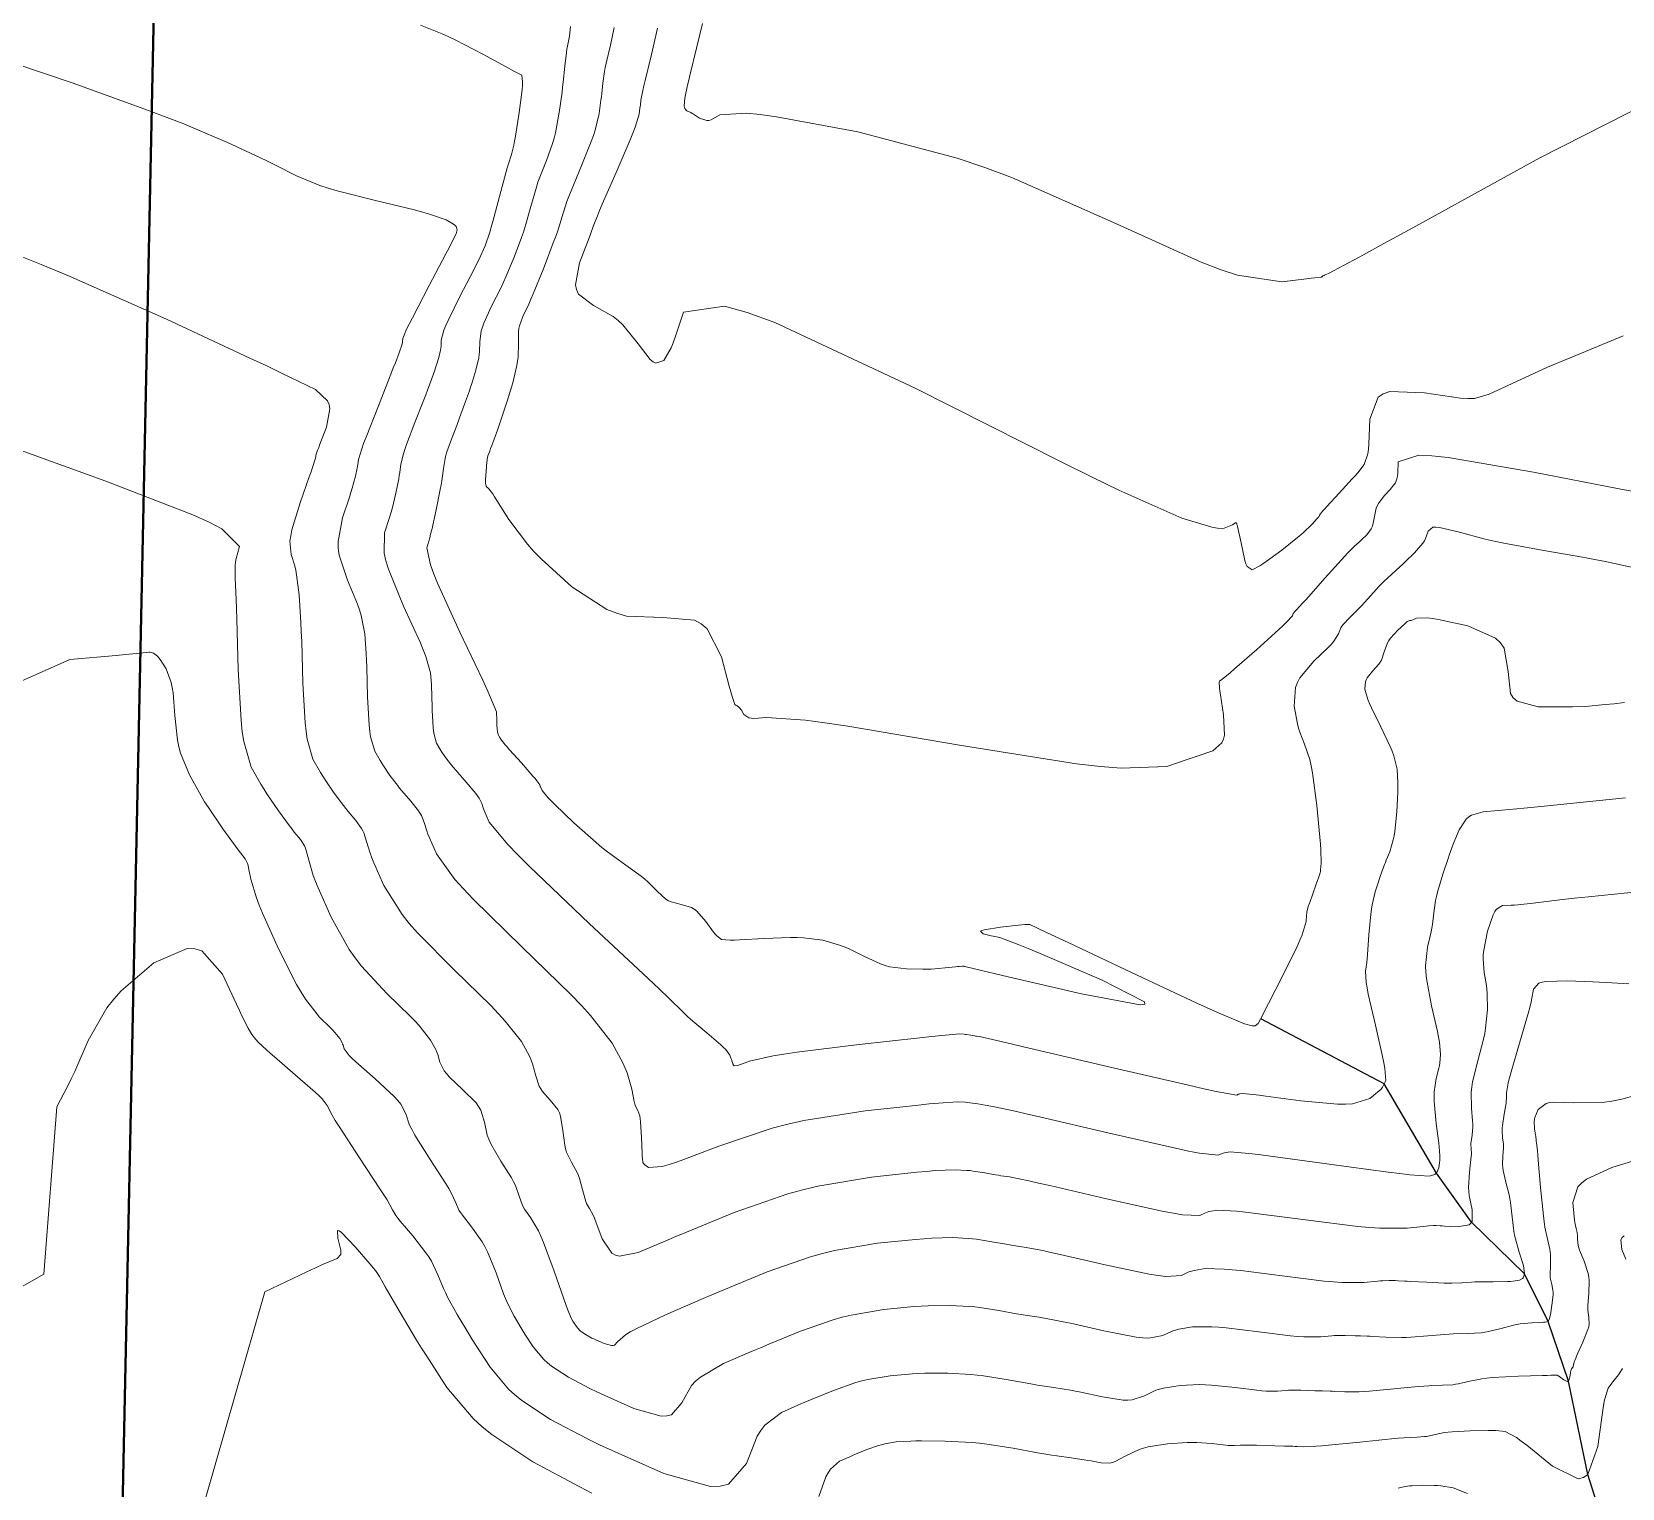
# Model space of a CAD drawing. Header units: millimetres. Extents: x 837475 to 838477, y 1189012 to 1191015.
# Drawn here: x 837910.7 to 837974.8, y 1190681.8 to 1190740.5 of the extents above; entities that cross this region are included whole.
import ezdxf

# ---------------------------------------------------------------- set-up
doc = ezdxf.new("R2010")
doc.units = ezdxf.units.MM
doc.header["$LTSCALE"] = 0.3
doc.layers.add('CORREDORVIA', color=94, linetype='Continuous', lineweight=40)
for name, color, linetype, lineweight, true_color in [('COTAS 10', 7, 'Continuous', 9, 0x6e3e2d), ('COTAS INT', 7, 'Continuous', 5, 0x9fa19f), ('Escorrentias', 7, 'Continuous', 25, 0x00a8ad)]:
    doc.layers.add(name, color=color, linetype=linetype, lineweight=lineweight, true_color=true_color)

msp = doc.modelspace()

# ---------------------------------------------------------------- linework, layer by layer
at = {"layer": 'CORREDORVIA'}
msp.add_lwpolyline([(837918.48, 1189883.493), (837925.042, 1189453.383), (837902.497, 1189217.712), (837593.191, 1189234.399), (837666.017, 1189670.117), (837623.316, 1189818.024), (837548.503, 1190011.455), (837506.88, 1190461.595), (837936.282, 1190278.252), (837938.054, 1190355.403), (837933.054, 1190517.446), (837913.685, 1190646.739), (837916.913, 1190801.892), (837910.676, 1191000.965), (838213.029, 1190992.912), (838237.174, 1190821.339), (838237.001, 1190602.875), (838240.031, 1190437.198), (838238.102, 1190145.726), (838184.199, 1189898.277), (837758.842, 1190109.914), (837918.48, 1189883.493)], dxfattribs=at)
at = {"layer": 'COTAS 10'}
for points in [[(837975.346, 1190721.978), (837974.68, 1190722.098), (837971.229, 1190722.771), (837967.797, 1190723.356), (837967.142, 1190723.421), (837966.616, 1190723.444), (837965.781, 1190723.176), (837965.767, 1190722.718), (837965.757, 1190722.62), (837965.745, 1190722.536), (837965.681, 1190722.338), (837965.561, 1190722.188), (837965.514, 1190722.133), (837965.461, 1190722.073), (837965.219, 1190721.808), (837964.987, 1190721.496), (837964.94, 1190721.407), (837964.901, 1190721.315), (837964.823, 1190720.972), (837964.759, 1190720.646), (837964.729, 1190720.565), (837964.693, 1190720.488), (837964.517, 1190720.246), (837964.314, 1190720.047), (837964.262, 1190719.997), (837964.211, 1190719.949), (837964.041, 1190719.796), (837963.759, 1190719.512), (837963.637, 1190719.381), (837963.497, 1190719.228), (837962.835, 1190718.489), (837962.183, 1190717.756), (837962.048, 1190717.607), (837961.934, 1190717.481), (837961.689, 1190717.221), (837961.594, 1190717.118), (837961.574, 1190717.091), (837961.557, 1190717.065), (837961.52, 1190716.976), (837961.288, 1190716.717), (837961.148, 1190716.584), (837960.976, 1190716.423), (837960.083, 1190715.621), (837959.187, 1190714.835), (837959.013, 1190714.685), (837958.872, 1190714.564), (837958.63, 1190714.37), (837958.602, 1190714.358), (837958.595, 1190714.352), (837958.588, 1190714.344), (837958.567, 1190714.304), (837958.584, 1190714.074), (837958.601, 1190713.945), (837958.624, 1190713.789), (837958.75, 1190712.992), (837958.781, 1190712.172), (837958.744, 1190712.002), (837958.686, 1190711.856), (837958.313, 1190711.533), (837957.723, 1190711.337), (837957.529, 1190711.272), (837957.323, 1190711.201), (837956.466, 1190710.904), (837954.624, 1190710.833), (837953.795, 1190710.905), (837952.829, 1190711.017), (837948.189, 1190711.753), (837943.615, 1190712.532), (837942.689, 1190712.671), (837941.912, 1190712.778), (837940.338, 1190712.886), (837939.828, 1190712.839), (837939.722, 1190712.847), (837939.63, 1190712.864), (837939.426, 1190713.003), (837939.328, 1190713.171), (837939.304, 1190713.206), (837939.282, 1190713.237), (837939.211, 1190713.308), (837939.151, 1190713.348), (837939.119, 1190713.37), (837939.064, 1190713.41), (837938.949, 1190713.728), (837938.895, 1190713.914), (837938.832, 1190714.142), (837938.527, 1190715.323), (837937.942, 1190716.454), (837937.703, 1190716.652), (837937.431, 1190716.799), (837936.167, 1190716.911), (837934.702, 1190716.969), (837934.302, 1190717.082), (837933.905, 1190717.236), (837932.491, 1190718.144), (837931.254, 1190719.278), (837930.967, 1190719.575), (837930.705, 1190719.866), (837929.96, 1190720.855), (837929.481, 1190721.62), (837929.386, 1190721.768), (837929.307, 1190721.889), (837929.157, 1190722.099), (837929.113, 1190722.132), (837929.101, 1190722.143), (837929.088, 1190722.153), (837929.045, 1190722.197), (837929.018, 1190722.318), (837929.016, 1190722.379), (837929.017, 1190722.45), (837929.039, 1190722.805), (837929.075, 1190723.161), (837929.083, 1190723.233), (837929.091, 1190723.295), (837929.116, 1190723.421), (837929.186, 1190723.612), (837929.224, 1190723.714), (837929.269, 1190723.838), (837929.495, 1190724.461), (837929.759, 1190725.217), (837929.828, 1190725.425), (837929.895, 1190725.631), (837930.12, 1190726.37), (837930.284, 1190727.06), (837930.312, 1190727.235), (837930.333, 1190727.403), (837930.346, 1190727.956), (837930.351, 1190728.43), (837930.367, 1190728.55), (837930.39, 1190728.664), (837930.525, 1190729.034), (837930.759, 1190729.534), (837930.844, 1190729.73), (837930.938, 1190729.952), (837931.349, 1190730.961), (837931.749, 1190731.998), (837931.836, 1190732.236), (837931.912, 1190732.454), (837932.102, 1190733.067), (837932.295, 1190733.666), (837932.374, 1190733.875), (837932.463, 1190734.103), (837932.876, 1190735.085), (837933.281, 1190736.084), (837933.365, 1190736.323), (837933.437, 1190736.546), (837933.598, 1190737.219), (837933.67, 1190737.751), (837933.687, 1190737.886), (837933.702, 1190738.015), (837933.746, 1190738.439), (837933.814, 1190738.909), (837933.845, 1190739.068), (837933.881, 1190739.239), (837934.052, 1190739.962), (837934.197, 1190740.687)], [(837909.971, 1190723.763), (837913.726, 1190722.403), (837917.228, 1190721.047), (837917.881, 1190720.746), (837918.396, 1190720.477), (837919.111, 1190719.775), (837918.974, 1190719.281), (837918.952, 1190719.144), (837918.936, 1190719.006), (837918.935, 1190718.509), (837918.98, 1190717.64), (837918.993, 1190717.268), (837919.007, 1190716.84), (837919.057, 1190714.818), (837919.169, 1190712.76), (837919.221, 1190712.308), (837919.282, 1190711.907), (837919.579, 1190710.885), (837919.964, 1190710.195), (837920.082, 1190710.003), (837920.203, 1190709.811), (837920.681, 1190709.115), (837921.125, 1190708.514), (837921.226, 1190708.381), (837921.317, 1190708.263), (837921.564, 1190707.96), (837921.727, 1190707.707), (837921.764, 1190707.621), (837921.799, 1190707.527), (837921.895, 1190707.132), (837922.08, 1190706.511), (837922.17, 1190706.275), (837922.277, 1190706.012), (837922.801, 1190704.833), (837923.532, 1190703.534), (837923.768, 1190703.196), (837924.019, 1190702.867), (837925.049, 1190701.754), (837926.003, 1190700.827), (837926.206, 1190700.615), (837926.383, 1190700.422), (837926.804, 1190699.886), (837927.013, 1190699.499), (837927.058, 1190699.401), (837927.096, 1190699.305), (837927.185, 1190698.991), (837927.355, 1190698.647), (837927.445, 1190698.532), (837927.553, 1190698.409), (837928.098, 1190697.897), (837928.637, 1190697.349), (837928.741, 1190697.205), (837928.826, 1190697.063), (837928.971, 1190696.576), (837929.085, 1190696.05), (837929.151, 1190695.885), (837929.231, 1190695.71), (837929.642, 1190695.007), (837930.063, 1190694.328), (837930.149, 1190694.169), (837930.222, 1190694.022), (837930.377, 1190693.595), (837930.489, 1190693.253), (837930.535, 1190693.159), (837930.587, 1190693.066), (837930.831, 1190692.733), (837931.152, 1190692.2), (837931.253, 1190691.981), (837931.359, 1190691.732), (837931.788, 1190690.571), (837932.173, 1190689.452), (837932.253, 1190689.228), (837932.321, 1190689.042), (837932.467, 1190688.679), (837932.542, 1190688.554), (837932.565, 1190688.518), (837932.588, 1190688.481), (837932.679, 1190688.34), (837932.798, 1190688.199), (837932.839, 1190688.162), (837932.882, 1190688.126), (837933.069, 1190688.003), (837933.307, 1190687.878), (837933.383, 1190687.841), (837933.465, 1190687.803), (837933.796, 1190687.656), (837934.097, 1190687.572), (837934.16, 1190687.573), (837934.213, 1190687.586), (837934.329, 1190687.72), (837934.662, 1190688.012), (837934.851, 1190688.123), (837935.083, 1190688.249), (837936.272, 1190688.812), (837937.792, 1190689.474), (837938.232, 1190689.661), (837938.681, 1190689.85), (837940.37, 1190690.545), (837942.113, 1190691.152), (837942.595, 1190691.284), (837943.077, 1190691.402), (837944.815, 1190691.697), (837946.335, 1190691.851), (837946.679, 1190691.88), (837946.989, 1190691.901), (837947.834, 1190691.928), (837948.458, 1190691.893), (837948.63, 1190691.876), (837948.802, 1190691.856), (837949.418, 1190691.759), (837949.991, 1190691.655), (837950.135, 1190691.631), (837950.272, 1190691.608), (837950.718, 1190691.543), (837951.463, 1190691.401), (837951.79, 1190691.33), (837952.17, 1190691.245), (837953.976, 1190690.827), (837955.754, 1190690.452), (837956.116, 1190690.395), (837956.421, 1190690.359), (837957.049, 1190690.397), (837957.352, 1190690.544), (837957.452, 1190690.576), (837957.559, 1190690.605), (837958.003, 1190690.676), (837958.776, 1190690.659), (837959.091, 1190690.632), (837959.45, 1190690.596), (837961.11, 1190690.383), (837962.799, 1190690.174), (837963.176, 1190690.141), (837963.513, 1190690.117), (837964.403, 1190690.117), (837964.945, 1190690.171), (837965.063, 1190690.181), (837965.167, 1190690.189), (837965.426, 1190690.198), (837965.662, 1190690.192), (837965.788, 1190690.188), (837966.036, 1190690.176), (837966.151, 1190690.17), (837966.286, 1190690.163), (837966.941, 1190690.124), (837967.637, 1190690.093), (837967.797, 1190690.09), (837967.943, 1190690.089), (837968.353, 1190690.107), (837968.741, 1190690.134), (837968.872, 1190690.139), (837969.014, 1190690.143), (837969.616, 1190690.148), (837970.184, 1190690.155), (837970.306, 1190690.161), (837970.412, 1190690.168), (837970.666, 1190690.206), (837970.79, 1190690.275), (837970.815, 1190690.302), (837970.835, 1190690.332), (837970.874, 1190690.466), (837970.847, 1190690.693), (837970.827, 1190690.782), (837970.801, 1190690.882), (837970.66, 1190691.335), (837970.508, 1190691.875), (837970.474, 1190692.029), (837970.445, 1190692.185), (837970.37, 1190692.767), (837970.302, 1190693.343), (837970.277, 1190693.496), (837970.249, 1190693.646), (837970.123, 1190694.163), (837970.015, 1190694.628), (837969.999, 1190694.745), (837969.988, 1190694.856), (837969.995, 1190695.218), (837970.022, 1190695.53), (837970.023, 1190695.61), (837970.021, 1190695.688), (837969.99, 1190695.947), (837969.97, 1190696.241), (837969.975, 1190696.34), (837969.984, 1190696.448), (837970.053, 1190696.901), (837970.127, 1190697.339), (837970.139, 1190697.437), (837970.148, 1190697.525), (837970.149, 1190697.758), (837970.215, 1190698.167), (837970.265, 1190698.366), (837970.328, 1190698.602), (837970.671, 1190699.762), (837971.02, 1190700.949), (837971.087, 1190701.201), (837971.141, 1190701.42), (837971.232, 1190701.936), (837971.446, 1190702.17), (837971.579, 1190702.212), (837971.743, 1190702.243), (837972.599, 1190702.273), (837973.625, 1190702.233), (837973.896, 1190702.22), (837974.161, 1190702.207), (837975.072, 1190702.155)]]:
    msp.add_lwpolyline(points, dxfattribs=at)
at = {"layer": 'COTAS INT'}
for points in [[(837974.898, 1190713.478), (837974.48, 1190713.437), (837974.122, 1190713.402), (837973.335, 1190713.33), (837972.806, 1190713.309), (837972.61, 1190713.307), (837972.392, 1190713.306), (837971.428, 1190713.314), (837970.57, 1190713.541), (837970.419, 1190713.679), (837970.306, 1190713.848), (837970.212, 1190714.731), (837970.056, 1190715.677), (837969.903, 1190715.888), (837969.703, 1190716.076), (837968.587, 1190716.568), (837967.404, 1190716.827), (837967.162, 1190716.868), (837966.957, 1190716.895), (837966.527, 1190716.884), (837966.37, 1190716.81), (837966.337, 1190716.797), (837966.309, 1190716.789), (837966.245, 1190716.788), (837966.151, 1190716.742), (837966.104, 1190716.706), (837966.047, 1190716.659), (837965.765, 1190716.403), (837965.474, 1190716.072), (837965.411, 1190715.978), (837965.357, 1190715.883), (837965.225, 1190715.532), (837965.105, 1190715.195), (837965.057, 1190715.108), (837965.002, 1190715.025), (837964.753, 1190714.749), (837964.529, 1190714.482), (837964.49, 1190714.404), (837964.461, 1190714.324), (837964.44, 1190714.022), (837964.566, 1190713.599), (837964.63, 1190713.443), (837964.706, 1190713.27), (837965.086, 1190712.508), (837965.466, 1190711.714), (837965.543, 1190711.522), (837965.608, 1190711.342), (837965.739, 1190710.794), (837965.768, 1190710.244), (837965.769, 1190710.063), (837965.766, 1190709.871), (837965.727, 1190709.073), (837965.647, 1190708.294), (837965.618, 1190708.113), (837965.586, 1190707.947), (837965.445, 1190707.473), (837965.3, 1190707.126), (837965.266, 1190707.04), (837965.234, 1190706.959), (837965.139, 1190706.702), (837965.047, 1190706.435), (837965.018, 1190706.347), (837964.986, 1190706.253), (837964.856, 1190705.863), (837964.731, 1190705.335), (837964.702, 1190705.154), (837964.676, 1190704.957), (837964.604, 1190704.12), (837964.549, 1190703.327), (837964.534, 1190703.158), (837964.518, 1190703.011), (837964.464, 1190702.661), (837964.493, 1190702.201), (837964.53, 1190701.984), (837964.58, 1190701.728), (837964.866, 1190700.48), (837965.155, 1190699.224), (837965.206, 1190698.964), (837965.245, 1190698.741), (837965.281, 1190698.249), (837965.156, 1190697.989), (837965.093, 1190697.912), (837965.018, 1190697.833), (837964.642, 1190697.529), (837963.939, 1190697.32), (837963.656, 1190697.302), (837963.336, 1190697.3), (837961.863, 1190697.434), (837960.456, 1190697.628), (837960.177, 1190697.664), (837959.946, 1190697.692), (837959.514, 1190697.731), (837959.406, 1190697.713), (837959.38, 1190697.706), (837959.356, 1190697.699), (837959.282, 1190697.663), (837958.454, 1190697.813), (837957.955, 1190697.922), (837957.338, 1190698.061), (837954.134, 1190698.807), (837950.921, 1190699.564), (837950.298, 1190699.71), (837949.791, 1190699.828), (837948.924, 1190700.023), (837948.801, 1190700.041), (837948.763, 1190700.048), (837948.724, 1190700.054), (837948.565, 1190700.083), (837948.395, 1190700.11), (837948.348, 1190700.115), (837948.3, 1190700.12), (837948.128, 1190700.13), (837947.399, 1190700.067), (837947.001, 1190700.025), (837946.518, 1190699.974), (837944.064, 1190699.702), (837941.557, 1190699.395), (837941.04, 1190699.321), (837940.601, 1190699.251), (837939.654, 1190699.04), (837939.289, 1190698.901), (837939.215, 1190698.878), (837939.154, 1190698.86), (837939.035, 1190698.85), (837938.998, 1190698.893), (837938.988, 1190698.908), (837938.979, 1190698.926), (837938.951, 1190699.002), (837938.921, 1190699.098), (837938.912, 1190699.127), (837938.903, 1190699.158), (837938.864, 1190699.282), (837938.695, 1190699.5), (837938.604, 1190699.591), (837938.493, 1190699.694), (837937.929, 1190700.179), (837937.367, 1190700.65), (837937.256, 1190700.745), (837937.165, 1190700.825), (837936.998, 1190700.989), (837936.391, 1190701.58), (837936.021, 1190701.929), (837935.565, 1190702.359), (837933.191, 1190704.584), (837930.785, 1190706.882), (837930.308, 1190707.358), (837929.913, 1190707.766), (837929.171, 1190708.66), (837929, 1190709.045), (837928.966, 1190709.13), (837928.936, 1190709.207), (837928.876, 1190709.409), (837928.763, 1190709.63), (837928.701, 1190709.718), (837928.625, 1190709.818), (837928.237, 1190710.277), (837927.821, 1190710.754), (837927.728, 1190710.865), (837927.643, 1190710.966), (837927.414, 1190711.258), (837927.254, 1190711.49), (837927.214, 1190711.554), (837927.175, 1190711.618), (837927.046, 1190711.848), (837926.947, 1190712.189), (837926.927, 1190712.323), (837926.91, 1190712.473), (837926.872, 1190713.159), (837926.852, 1190713.878), (837926.845, 1190714.049), (837926.837, 1190714.209), (837926.806, 1190714.683), (837926.619, 1190715.335), (837926.513, 1190715.607), (837926.383, 1190715.917), (837925.72, 1190717.367), (837925.106, 1190718.858), (837925.007, 1190719.195), (837924.94, 1190719.499), (837924.953, 1190720.32), (837925.154, 1190720.934), (837925.204, 1190721.107), (837925.252, 1190721.282), (837925.405, 1190721.922), (837925.52, 1190722.496), (837925.544, 1190722.628), (837925.564, 1190722.749), (837925.611, 1190723.09), (837925.711, 1190723.51), (837925.767, 1190723.68), (837925.833, 1190723.874), (837926.173, 1190724.77), (837926.532, 1190725.679), (837926.611, 1190725.882), (837926.681, 1190726.063), (837926.861, 1190726.539), (837926.978, 1190726.872), (837927.008, 1190726.964), (837927.037, 1190727.055), (837927.137, 1190727.381), (837927.209, 1190727.685), (837927.222, 1190727.763), (837927.231, 1190727.837), (837927.236, 1190728.081), (837927.344, 1190728.491), (837927.418, 1190728.67), (837927.511, 1190728.877), (837928.004, 1190729.864), (837928.533, 1190730.886), (837928.648, 1190731.116), (837928.749, 1190731.323), (837929, 1190731.88), (837929.189, 1190732.433), (837929.25, 1190732.637), (837929.315, 1190732.863), (837929.584, 1190733.865), (837929.836, 1190734.823), (837929.891, 1190735.022), (837929.94, 1190735.192), (837930.063, 1190735.564), (837930.159, 1190735.935), (837930.192, 1190736.103), (837930.227, 1190736.301), (837930.374, 1190737.251), (837930.49, 1190738.174), (837930.505, 1190738.354), (837930.513, 1190738.5), (837930.48, 1190738.755), (837930.189, 1190738.911), (837929.848, 1190739.097), (837928.906, 1190739.611), (837927.82, 1190740.172), (837927.543, 1190740.304), (837927.276, 1190740.425), (837926.397, 1190740.775)], [(837932.443, 1190740.727), (837932.399, 1190740.332), (837932.317, 1190739.932), (837932.296, 1190739.804), (837932.277, 1190739.67), (837932.216, 1190739.123), (837932.149, 1190738.475), (837932.125, 1190738.276), (837932.1, 1190738.07), (837931.989, 1190737.255), (837931.833, 1190736.431), (837931.779, 1190736.218), (837931.721, 1190736.012), (837931.469, 1190735.324), (837931.202, 1190734.647), (837931.132, 1190734.448), (837931.066, 1190734.244), (837930.843, 1190733.466), (837930.614, 1190732.659), (837930.543, 1190732.437), (837930.469, 1190732.215), (837930.175, 1190731.421), (837929.843, 1190730.638), (837929.746, 1190730.423), (837929.646, 1190730.21), (837929.265, 1190729.449), (837928.95, 1190728.771), (837928.893, 1190728.61), (837928.848, 1190728.46), (837928.791, 1190728.018), (837928.782, 1190727.62), (837928.767, 1190727.499), (837928.747, 1190727.372), (837928.629, 1190726.876), (837928.466, 1190726.343), (837928.418, 1190726.194), (837928.368, 1190726.045), (837928.178, 1190725.5), (837927.975, 1190724.95), (837927.859, 1190724.646), (837927.644, 1190724.095), (837927.462, 1190723.578), (837927.424, 1190723.447), (837927.392, 1190723.321), (837927.321, 1190722.907), (837927.256, 1190722.421), (837927.226, 1190722.249), (837927.192, 1190722.06), (837927.028, 1190721.242), (837926.851, 1190720.445), (837926.809, 1190720.27), (837926.77, 1190720.114), (837926.654, 1190719.714), (837926.799, 1190719.029), (837926.925, 1190718.693), (837927.088, 1190718.294), (837927.986, 1190716.325), (837928.904, 1190714.383), (837929.081, 1190714.001), (837929.223, 1190713.687), (837929.455, 1190713.114), (837929.466, 1190712.956), (837929.468, 1190712.903), (837929.471, 1190712.846), (837929.477, 1190712.606), (837929.49, 1190712.378), (837929.496, 1190712.328), (837929.502, 1190712.283), (837929.535, 1190712.169), (837929.578, 1190712.093), (837929.591, 1190712.071), (837929.605, 1190712.05), (837929.658, 1190711.973), (837929.815, 1190711.784), (837929.895, 1190711.693), (837929.99, 1190711.584), (837930.462, 1190711.05), (837930.924, 1190710.522), (837931.013, 1190710.417), (837931.085, 1190710.331), (837931.203, 1190710.168), (837931.222, 1190710.106), (837931.231, 1190710.082), (837931.241, 1190710.055), (837931.295, 1190709.936), (837931.531, 1190709.653), (837931.657, 1190709.523), (837931.809, 1190709.371), (837932.58, 1190708.636), (837933.473, 1190707.838), (837933.703, 1190707.646), (837933.926, 1190707.467), (837934.667, 1190706.927), (837935.285, 1190706.486), (837935.43, 1190706.37), (837935.563, 1190706.256), (837935.951, 1190705.866), (837936.288, 1190705.559), (837936.39, 1190705.498), (837936.495, 1190705.447), (837936.906, 1190705.347), (837937.322, 1190705.221), (837937.43, 1190705.153), (837937.536, 1190705.071), (837937.895, 1190704.655), (837938.198, 1190704.234), (837938.269, 1190704.149), (837938.334, 1190704.078), (837938.522, 1190703.934), (837938.875, 1190703.907), (837939.044, 1190703.909), (837939.244, 1190703.916), (837940.225, 1190703.977), (837941.309, 1190704.02), (837941.575, 1190704.015), (837941.825, 1190704.004), (837942.605, 1190703.903), (837943.278, 1190703.713), (837943.461, 1190703.645), (837943.642, 1190703.571), (837944.285, 1190703.249), (837944.929, 1190702.95), (837945.112, 1190702.89), (837945.296, 1190702.841), (837945.976, 1190702.748), (837946.635, 1190702.738), (837946.805, 1190702.741), (837946.971, 1190702.747), (837947.528, 1190702.789), (837947.954, 1190702.836), (837948.037, 1190702.845), (837948.105, 1190702.852), (837948.226, 1190702.864), (837948.248, 1190702.862), (837948.254, 1190702.862), (837948.26, 1190702.861), (837948.281, 1190702.858), (837948.311, 1190702.852), (837948.327, 1190702.85), (837949.056, 1190702.679), (837949.511, 1190702.572), (837950.076, 1190702.438), (837953.029, 1190701.741), (837955.385, 1190701.301), (837955.573, 1190701.33), (837955.56, 1190701.424), (837953.836, 1190702.309), (837951.36, 1190703.37), (837950.873, 1190703.574), (837950.472, 1190703.74), (837949.74, 1190704.017), (837949.534, 1190704.056), (837949.463, 1190704.072), (837949.388, 1190704.09), (837949.069, 1190704.17), (837948.958, 1190704.268), (837949.014, 1190704.296), (837949.108, 1190704.324), (837949.758, 1190704.431), (837950.485, 1190704.516), (837950.626, 1190704.53), (837950.742, 1190704.54), (837950.945, 1190704.542), (837951.595, 1190704.231), (837951.992, 1190704.043), (837952.484, 1190703.811), (837955.047, 1190702.604), (837957.676, 1190701.377), (837958.211, 1190701.132), (837958.661, 1190700.928), (837959.586, 1190700.533), (837959.902, 1190700.458), (837959.968, 1190700.456), (837960.024, 1190700.462), (837960.149, 1190700.551), (837960.339, 1190700.934), (837960.436, 1190701.126), (837960.554, 1190701.354), (837961.139, 1190702.487), (837961.716, 1190703.656), (837961.828, 1190703.906), (837961.919, 1190704.126), (837962.074, 1190704.656), (837962.094, 1190704.931), (837962.1, 1190704.99), (837962.106, 1190705.041), (837962.129, 1190705.163), (837962.176, 1190705.301), (837962.197, 1190705.362), (837962.222, 1190705.433), (837962.339, 1190705.773), (837962.463, 1190706.123), (837962.491, 1190706.202), (837962.517, 1190706.271), (837962.589, 1190706.455), (837962.638, 1190706.618), (837962.649, 1190706.675), (837962.659, 1190706.737), (837962.686, 1190707.006), (837962.671, 1190707.547), (837962.654, 1190707.782), (837962.631, 1190708.054), (837962.502, 1190709.341), (837962.327, 1190710.648), (837962.275, 1190710.933), (837962.221, 1190711.184), (837962.016, 1190711.81), (837961.821, 1190712.291), (837961.774, 1190712.451), (837961.73, 1190712.621), (837961.598, 1190713.332), (837961.65, 1190714.089), (837961.723, 1190714.289), (837961.82, 1190714.484), (837962.382, 1190715.154), (837962.976, 1190715.713), (837963.094, 1190715.838), (837963.191, 1190715.951), (837963.373, 1190716.254), (837963.471, 1190716.487), (837963.515, 1190716.556), (837963.567, 1190716.627), (837963.817, 1190716.897), (837964.13, 1190717.206), (837964.221, 1190717.3), (837964.314, 1190717.399), (837964.668, 1190717.787), (837965.023, 1190718.173), (837965.117, 1190718.269), (837965.209, 1190718.361), (837965.528, 1190718.654), (837965.855, 1190718.948), (837965.952, 1190719.039), (837966.052, 1190719.135), (837966.44, 1190719.518), (837966.772, 1190719.902), (837966.837, 1190719.998), (837966.89, 1190720.09), (837966.987, 1190720.386), (837967.185, 1190720.544), (837967.302, 1190720.55), (837967.447, 1190720.538), (837968.194, 1190720.359), (837969.286, 1190720.07), (837969.648, 1190719.989), (837970.036, 1190719.908), (837971.651, 1190719.613), (837973.286, 1190719.326), (837973.686, 1190719.25), (837974.063, 1190719.175), (837975.233, 1190718.918)], [(837974.845, 1190728.253), (837973.163, 1190727.562), (837971.794, 1190726.989), (837969.444, 1190725.91), (837968.853, 1190725.734), (837968.592, 1190725.731), (837968.288, 1190725.747), (837966.837, 1190725.967), (837965.448, 1190726.015), (837965.183, 1190725.922), (837964.971, 1190725.783), (837964.635, 1190724.899), (837964.603, 1190723.898), (837964.582, 1190723.686), (837964.555, 1190723.502), (837964.416, 1190723.07), (837964.155, 1190722.742), (837964.052, 1190722.622), (837963.936, 1190722.491), (837963.407, 1190721.913), (837962.912, 1190721.377), (837962.817, 1190721.273), (837962.741, 1190721.187), (837962.618, 1190721.034), (837962.613, 1190721.007), (837962.611, 1190721.001), (837962.608, 1190720.994), (837962.593, 1190720.974), (837962.576, 1190720.958), (837962.568, 1190720.95), (837962.554, 1190720.937), (837962.505, 1190720.885), (837962.478, 1190720.855), (837962.446, 1190720.82), (837962.285, 1190720.638), (837961.983, 1190720.348), (837961.862, 1190720.244), (837961.726, 1190720.129), (837961.098, 1190719.628), (837960.467, 1190719.16), (837960.329, 1190719.066), (837960.206, 1190718.988), (837959.895, 1190718.832), (837959.7, 1190718.965), (837959.651, 1190719.068), (837959.604, 1190719.2), (837959.454, 1190719.917), (837959.317, 1190720.579), (837959.28, 1190720.677), (837959.242, 1190720.738), (837959.106, 1190720.649), (837958.711, 1190720.487), (837958.511, 1190720.503), (837958.27, 1190720.544), (837957.071, 1190720.909), (837954.537, 1190722.038), (837953.455, 1190722.561), (837952.208, 1190723.175), (837946.33, 1190726.153), (837940.668, 1190728.795), (837939.558, 1190729.198), (837938.645, 1190729.459), (837937, 1190729.214), (837936.663, 1190728.201), (837936.576, 1190727.977), (837936.491, 1190727.778), (837936.206, 1190727.266), (837935.882, 1190727.154), (837935.773, 1190727.208), (837935.655, 1190727.298), (837935.161, 1190727.93), (837934.552, 1190728.697), (837934.362, 1190728.873), (837934.164, 1190729.032), (837933.372, 1190729.474), (837932.766, 1190729.943), (837932.686, 1190730.12), (837932.642, 1190730.317), (837932.8, 1190731.196), (837933.131, 1190732.037), (837933.198, 1190732.21), (837933.253, 1190732.356), (837933.361, 1190732.668), (837933.524, 1190733.087), (837933.615, 1190733.302), (837933.724, 1190733.559), (837934.282, 1190734.845), (837934.841, 1190736.155), (837934.951, 1190736.428), (837935.041, 1190736.662), (837935.206, 1190737.182), (837935.24, 1190737.432), (837935.248, 1190737.495), (837935.255, 1190737.556), (837935.276, 1190737.755), (837935.352, 1190738.148), (837935.394, 1190738.331), (837935.445, 1190738.546), (837935.706, 1190739.592), (837935.951, 1190740.647)], [(837977.702, 1190738.592), (837971.492, 1190735.425), (837966.226, 1190732.531), (837965.208, 1190731.973), (837964.38, 1190731.521), (837962.976, 1190730.768), (837962.844, 1190730.714), (837962.818, 1190730.702), (837962.796, 1190730.692), (837962.753, 1190730.669), (837962.739, 1190730.656), (837962.732, 1190730.649), (837962.721, 1190730.639), (837962.708, 1190730.631), (837962.7, 1190730.629), (837962.684, 1190730.628), (837962.43, 1190730.599), (837962.276, 1190730.58), (837962.086, 1190730.556), (837961.097, 1190730.429), (837959.311, 1190730.701), (837958.619, 1190730.928), (837957.841, 1190731.221), (837954.316, 1190732.828), (837950.252, 1190734.627), (837949.134, 1190735.041), (837948.019, 1190735.419), (837944.017, 1190736.48), (837940.742, 1190737.084), (837940.085, 1190737.174), (837939.536, 1190737.231), (837938.458, 1190737.157), (837938.107, 1190736.959), (837938.016, 1190736.937), (837937.929, 1190736.931), (837937.639, 1190737.027), (837937.397, 1190737.188), (837937.34, 1190737.222), (837937.287, 1190737.252), (837937.133, 1190737.319), (837937.043, 1190737.42), (837937.031, 1190737.47), (837937.025, 1190737.53), (837937.047, 1190737.829), (837937.155, 1190738.359), (837937.202, 1190738.565), (837937.257, 1190738.797), (837937.518, 1190739.848), (837937.765, 1190740.839)], [(837974.946, 1190709.646), (837971.659, 1190709.313), (837970.986, 1190709.245), (837970.415, 1190709.189), (837969.21, 1190709.077), (837968.737, 1190708.943), (837968.628, 1190708.873), (837968.528, 1190708.788), (837968.245, 1190708.361), (837968.062, 1190707.932), (837968.026, 1190707.846), (837967.996, 1190707.774), (837967.938, 1190707.631), (837967.838, 1190707.331), (837967.796, 1190707.204), (837967.583, 1190706.563), (837967.368, 1190705.848), (837967.325, 1190705.675), (837967.289, 1190705.512), (837967.218, 1190705.012), (837967.164, 1190704.539), (837967.139, 1190704.392), (837967.11, 1190704.239), (837966.967, 1190703.631), (837966.888, 1190702.872), (837966.898, 1190702.623), (837966.922, 1190702.358), (837967.127, 1190701.263), (837967.363, 1190700.231), (837967.408, 1190700.005), (837967.443, 1190699.806), (837967.494, 1190699.306), (837967.462, 1190698.957), (837967.444, 1190698.854), (837967.422, 1190698.747), (837967.314, 1190698.335), (837967.233, 1190697.795), (837967.229, 1190697.608), (837967.233, 1190697.403), (837967.312, 1190696.528), (837967.416, 1190695.725), (837967.435, 1190695.567), (837967.449, 1190695.436), (837967.466, 1190695.195), (837967.457, 1190695.14), (837967.456, 1190695.127), (837967.456, 1190695.115), (837967.458, 1190695.079), (837967.457, 1190695.01), (837967.454, 1190694.976), (837967.449, 1190694.936), (837967.425, 1190694.74), (837967.345, 1190694.545), (837967.306, 1190694.505), (837967.26, 1190694.471), (837967.034, 1190694.402), (837966.25, 1190694.458), (837965.852, 1190694.504), (837965.375, 1190694.563), (837963.002, 1190694.886), (837960.635, 1190695.211), (837960.163, 1190695.271), (837959.769, 1190695.318), (837959.01, 1190695.379), (837958.79, 1190695.344), (837958.737, 1190695.33), (837958.688, 1190695.314), (837958.538, 1190695.241), (837957.776, 1190695.328), (837957.342, 1190695.413), (837956.81, 1190695.525), (837954.082, 1190696.147), (837951.337, 1190696.791), (837950.795, 1190696.916), (837950.348, 1190697.019), (837949.522, 1190697.196), (837949.292, 1190697.23), (837949.221, 1190697.242), (837949.146, 1190697.255), (837948.85, 1190697.309), (837948.531, 1190697.359), (837948.442, 1190697.369), (837948.353, 1190697.378), (837948.03, 1190697.396), (837947.263, 1190697.345), (837946.894, 1190697.31), (837946.457, 1190697.266), (837944.314, 1190697.034), (837941.838, 1190696.639), (837941.19, 1190696.493), (837940.559, 1190696.33), (837938.419, 1190695.611), (837936.748, 1190694.977), (837936.414, 1190694.869), (837936.135, 1190694.79), (837935.589, 1190694.745), (837935.44, 1190694.864), (837935.412, 1190694.888), (837935.388, 1190694.908), (837935.349, 1190694.948), (837935.34, 1190695.111), (837935.335, 1190695.208), (837935.33, 1190695.329), (837935.305, 1190695.955), (837935.263, 1190696.593), (837935.248, 1190696.721), (837935.231, 1190696.829), (837935.154, 1190697.041), (837935.063, 1190697.219), (837935.037, 1190697.305), (837935.01, 1190697.407), (837934.91, 1190697.906), (837934.726, 1190698.558), (837934.646, 1190698.756), (837934.555, 1190698.961), (837934.12, 1190699.764), (837933.247, 1190700.877), (837932.88, 1190701.277), (837932.457, 1190701.717), (837930.477, 1190703.64), (837928.53, 1190705.543), (837928.128, 1190705.971), (837927.786, 1190706.355), (837927.048, 1190707.385), (837926.759, 1190708.034), (837926.7, 1190708.179), (837926.651, 1190708.308), (837926.549, 1190708.65), (837926.442, 1190708.929), (837926.388, 1190709.019), (837926.325, 1190709.114), (837926.013, 1190709.505), (837925.653, 1190709.923), (837925.56, 1190710.037), (837925.47, 1190710.149), (837925.17, 1190710.544), (837924.904, 1190710.931), (837924.836, 1190711.037), (837924.771, 1190711.144), (837924.557, 1190711.527), (837924.392, 1190712.095), (837924.358, 1190712.318), (837924.33, 1190712.569), (837924.267, 1190713.712), (837924.233, 1190714.91), (837924.221, 1190715.196), (837924.209, 1190715.461), (837924.157, 1190716.252), (837924.015, 1190716.984), (837923.945, 1190717.212), (837923.862, 1190717.452), (837923.455, 1190718.41), (837923.124, 1190719.423), (837923.089, 1190719.697), (837923.08, 1190719.968), (837923.253, 1190720.926), (837923.538, 1190721.755), (837923.599, 1190721.945), (837923.652, 1190722.118), (837923.781, 1190722.602), (837923.847, 1190722.932), (837923.861, 1190723.008), (837923.873, 1190723.077), (837923.9, 1190723.273), (837924.031, 1190723.699), (837924.109, 1190723.914), (837924.205, 1190724.17), (837924.702, 1190725.444), (837925.205, 1190726.713), (837925.305, 1190726.965), (837925.388, 1190727.175), (837925.544, 1190727.577), (837925.587, 1190727.7), (837925.598, 1190727.734), (837925.609, 1190727.767), (837925.645, 1190727.887), (837925.672, 1190727.998), (837925.676, 1190728.027), (837925.68, 1190728.054), (837925.682, 1190728.144), (837925.841, 1190728.521), (837925.943, 1190728.73), (837926.071, 1190728.984), (837926.744, 1190730.279), (837927.42, 1190731.562), (837927.549, 1190731.809), (837927.654, 1190732.009), (837927.826, 1190732.34), (837927.841, 1190732.385), (837927.846, 1190732.404), (837927.852, 1190732.426), (837927.88, 1190732.532), (837927.83, 1190732.669), (837927.788, 1190732.711), (837927.733, 1190732.756), (837927.429, 1190732.931), (837926.767, 1190733.162), (837926.485, 1190733.241), (837926.161, 1190733.328), (837924.637, 1190733.695), (837923.045, 1190734.101), (837922.678, 1190734.211), (837922.343, 1190734.321), (837921.4, 1190734.709), (837920.529, 1190735.148), (837920.24, 1190735.289), (837919.929, 1190735.438), (837918.631, 1190736.049), (837916.798, 1190736.822), (837916.149, 1190737.074), (837915.44, 1190737.342), (837912.367, 1190738.449), (837908.967, 1190739.589)], [(837910.046, 1190731.566), (837911.118, 1190731.134), (837912.198, 1190730.686), (837916.165, 1190728.929), (837919.531, 1190727.36), (837920.232, 1190727.029), (837920.833, 1190726.745), (837922.169, 1190726.093), (837922.653, 1190725.643), (837922.716, 1190725.485), (837922.75, 1190725.313), (837922.617, 1190724.572), (837922.349, 1190723.893), (837922.298, 1190723.76), (837922.257, 1190723.651), (837922.189, 1190723.456), (837922.182, 1190723.405), (837922.179, 1190723.387), (837922.158, 1190723.282), (837922.053, 1190722.955), (837921.994, 1190722.783), (837921.921, 1190722.575), (837921.552, 1190721.532), (837921.22, 1190720.438), (837921.172, 1190720.199), (837921.142, 1190719.987), (837921.189, 1190719.453), (837921.342, 1190718.986), (837921.377, 1190718.818), (837921.411, 1190718.632), (837921.508, 1190717.82), (837921.58, 1190716.713), (837921.598, 1190716.342), (837921.614, 1190715.942), (837921.662, 1190714.265), (837921.749, 1190712.664), (837921.79, 1190712.313), (837921.837, 1190712.001), (837922.068, 1190711.206), (837922.368, 1190710.669), (837922.459, 1190710.52), (837922.554, 1190710.371), (837922.925, 1190709.83), (837923.298, 1190709.331), (837923.393, 1190709.209), (837923.485, 1190709.093), (837923.788, 1190708.732), (837924.026, 1190708.411), (837924.076, 1190708.32), (837924.12, 1190708.228), (837924.222, 1190707.891), (837924.366, 1190707.41), (837924.435, 1190707.227), (837924.518, 1190707.023), (837924.925, 1190706.109), (837925.659, 1190704.945), (837925.948, 1190704.583), (837926.274, 1190704.205), (837927.763, 1190702.697), (837929.23, 1190701.272), (837929.543, 1190700.946), (837929.815, 1190700.65), (837930.462, 1190699.825), (837930.784, 1190699.23), (837930.852, 1190699.078), (837930.911, 1190698.932), (837931.047, 1190698.449), (837931.182, 1190698.027), (837931.241, 1190697.918), (837931.308, 1190697.814), (837931.626, 1190697.469), (837931.934, 1190697.085), (837931.995, 1190696.956), (837932.045, 1190696.818), (837932.139, 1190696.239), (837932.209, 1190695.649), (837932.243, 1190695.504), (837932.285, 1190695.367), (837932.492, 1190694.938), (837932.713, 1190694.544), (837932.763, 1190694.43), (837932.808, 1190694.312), (837932.931, 1190693.868), (837933.029, 1190693.47), (837933.058, 1190693.383), (837933.088, 1190693.305), (837933.203, 1190693.103), (837933.353, 1190692.832), (837933.406, 1190692.709), (837933.464, 1190692.566), (837933.711, 1190691.88), (837934.103, 1190691.296), (837934.252, 1190691.217), (837934.419, 1190691.175), (837935.165, 1190691.322), (837936.282, 1190691.801), (837936.681, 1190691.969), (837937.121, 1190692.151), (837939.034, 1190692.932), (837941.203, 1190693.687), (837941.803, 1190693.852), (837942.402, 1190693.998), (837944.565, 1190694.366), (837946.396, 1190694.559), (837946.786, 1190694.595), (837947.126, 1190694.623), (837947.932, 1190694.662), (837948.406, 1190694.635), (837948.536, 1190694.623), (837948.666, 1190694.608), (837949.134, 1190694.534), (837949.568, 1190694.455), (837949.678, 1190694.436), (837949.782, 1190694.419), (837950.12, 1190694.369), (837950.906, 1190694.21), (837951.293, 1190694.123), (837951.753, 1190694.018), (837954.029, 1190693.487), (837956.282, 1190692.988), (837956.729, 1190692.904), (837957.099, 1190692.844), (837957.793, 1190692.819), (837958.02, 1190692.929), (837958.095, 1190692.953), (837958.175, 1190692.974), (837958.506, 1190693.027), (837959.273, 1190692.988), (837959.627, 1190692.951), (837960.043, 1190692.903), (837962.056, 1190692.635), (837964.152, 1190692.376), (837964.62, 1190692.334), (837965.039, 1190692.304), (837966.144, 1190692.305), (837966.785, 1190692.372), (837966.912, 1190692.385), (837967.017, 1190692.395), (837967.211, 1190692.411), (837967.28, 1190692.409), (837967.318, 1190692.408), (837967.469, 1190692.4), (837967.551, 1190692.395), (837967.652, 1190692.389), (837968.165, 1190692.358), (837968.639, 1190692.44), (837968.715, 1190692.505), (837968.768, 1190692.588), (837968.757, 1190693.041), (837968.64, 1190693.621), (837968.625, 1190693.785), (837968.617, 1190693.95), (837968.652, 1190694.556), (837968.714, 1190695.076), (837968.724, 1190695.187), (837968.73, 1190695.284), (837968.724, 1190695.513), (837968.713, 1190695.678), (837968.716, 1190695.734), (837968.721, 1190695.794), (837968.759, 1190696.048), (837968.788, 1190696.387), (837968.787, 1190696.502), (837968.782, 1190696.625), (837968.731, 1190697.143), (837968.724, 1190697.785), (837968.747, 1190697.987), (837968.781, 1190698.198), (837968.993, 1190699.049), (837969.223, 1190699.923), (837969.269, 1190700.15), (837969.306, 1190700.37), (837969.376, 1190701.111), (837969.367, 1190701.765), (837969.356, 1190701.93), (837969.34, 1190702.088), (837969.251, 1190702.603), (837969.201, 1190703.144), (837969.21, 1190703.319), (837969.229, 1190703.504), (837969.383, 1190704.267), (837969.609, 1190704.934), (837969.675, 1190705.06), (837969.741, 1190705.16), (837969.991, 1190705.31), (837970.337, 1190705.315), (837970.465, 1190705.324), (837970.605, 1190705.336), (837971.227, 1190705.406), (837972.402, 1190705.542), (837972.891, 1190705.595), (837973.451, 1190705.654), (837976.067, 1190705.926)], [(837976.525, 1190697.982), (837974.797, 1190697.506), (837974.385, 1190697.426), (837974.002, 1190697.368), (837972.858, 1190697.349), (837972.055, 1190697.387), (837971.888, 1190697.366), (837971.743, 1190697.331), (837971.418, 1190697.091), (837971.291, 1190696.771), (837971.272, 1190696.685), (837971.259, 1190696.6), (837971.272, 1190696.303), (837971.318, 1190696.063), (837971.326, 1190696.014), (837971.332, 1190695.972), (837971.339, 1190695.881), (837971.338, 1190695.833), (837971.339, 1190695.819), (837971.341, 1190695.804), (837971.355, 1190695.743), (837971.392, 1190695.429), (837971.409, 1190695.253), (837971.428, 1190695.04), (837971.521, 1190693.95), (837971.632, 1190692.808), (837971.663, 1190692.561), (837971.694, 1190692.344), (837971.807, 1190691.812), (837971.892, 1190691.456), (837971.906, 1190691.349), (837971.915, 1190691.239), (837971.913, 1190690.815), (837971.903, 1190690.424), (837971.908, 1190690.335), (837971.916, 1190690.254), (837971.971, 1190690.033), (837972.018, 1190689.806), (837972.021, 1190689.721), (837972.02, 1190689.626), (837971.979, 1190689.206), (837971.914, 1190688.812), (837971.897, 1190688.734), (837971.881, 1190688.67), (837971.828, 1190688.549), (837971.698, 1190688.52), (837971.633, 1190688.514), (837971.556, 1190688.507), (837971.173, 1190688.489), (837970.7, 1190688.446), (837970.566, 1190688.423), (837970.432, 1190688.397), (837969.934, 1190688.265), (837969.421, 1190688.136), (837969.276, 1190688.111), (837969.13, 1190688.092), (837968.593, 1190688.062), (837968.015, 1190688.048), (837967.843, 1190688.039), (837967.666, 1190688.028), (837966.982, 1190687.967), (837966.287, 1190687.912), (837966.101, 1190687.905), (837965.919, 1190687.901), (837965.289, 1190687.915), (837964.76, 1190687.946), (837964.643, 1190687.952), (837964.537, 1190687.957), (837964.259, 1190687.969), (837964.044, 1190687.974), (837963.642, 1190687.986), (837963.318, 1190687.982), (837963.214, 1190687.977), (837963.105, 1190687.97), (837962.663, 1190687.93), (837961.988, 1190687.929), (837961.732, 1190687.947), (837961.446, 1190687.973), (837960.165, 1190688.131), (837958.858, 1190688.288), (837958.556, 1190688.313), (837958.28, 1190688.33), (837957.499, 1190688.324), (837956.944, 1190688.235), (837956.81, 1190688.2), (837956.685, 1190688.159), (837956.305, 1190687.976), (837955.743, 1190687.874), (837955.503, 1190687.886), (837955.227, 1190687.916), (837953.924, 1190688.167), (837952.586, 1190688.472), (837952.288, 1190688.536), (837952.02, 1190688.591), (837951.315, 1190688.716), (837950.763, 1190688.797), (837950.592, 1190688.825), (837950.413, 1190688.855), (837949.702, 1190688.985), (837948.937, 1190689.105), (837948.724, 1190689.13), (837948.511, 1190689.15), (837947.736, 1190689.194), (837946.852, 1190689.18), (837946.571, 1190689.164), (837946.273, 1190689.144), (837945.065, 1190689.029), (837943.752, 1190688.805), (837943.387, 1190688.717), (837943.023, 1190688.617), (837941.706, 1190688.158), (837940.429, 1190687.632), (837940.09, 1190687.49), (837939.757, 1190687.348), (837938.609, 1190686.848), (837937.678, 1190686.307), (837937.483, 1190686.14), (837937.314, 1190685.966), (837936.932, 1190685.272), (837936.51, 1190684.785), (837936.317, 1190684.74), (837936.09, 1190684.735), (837934.995, 1190685.039), (837933.792, 1190685.573), (837933.498, 1190685.711), (837933.22, 1190685.846), (837932.355, 1190686.299), (837931.679, 1190686.746), (837931.519, 1190686.877), (837931.372, 1190687.012), (837930.941, 1190687.523), (837930.609, 1190688.036), (837930.524, 1190688.171), (837930.442, 1190688.303), (837930.17, 1190688.755), (837929.905, 1190689.286), (837929.828, 1190689.468), (837929.748, 1190689.665), (837929.443, 1190690.502), (837929.099, 1190691.356), (837928.994, 1190691.564), (837928.886, 1190691.759), (837928.46, 1190692.362), (837928.087, 1190692.827), (837928.012, 1190692.936), (837927.949, 1190693.036), (837927.823, 1190693.323), (837927.637, 1190693.731), (837927.536, 1190693.908), (837927.413, 1190694.112), (837926.791, 1190695.076), (837926.176, 1190696.053), (837926.058, 1190696.265), (837925.962, 1190696.452), (837925.804, 1190696.912), (837925.607, 1190697.307), (837925.488, 1190697.453), (837925.34, 1190697.614), (837924.57, 1190698.325), (837923.798, 1190699.004), (837923.649, 1190699.146), (837923.527, 1190699.266), (837923.322, 1190699.534), (837923.281, 1190699.679), (837923.263, 1190699.723), (837923.243, 1190699.769), (837923.146, 1190699.947), (837922.951, 1190700.195), (837922.87, 1190700.285), (837922.775, 1190700.383), (837922.334, 1190700.811), (837921.764, 1190701.528), (837921.588, 1190701.808), (837921.405, 1190702.124), (837920.678, 1190703.558), (837920.036, 1190705.002), (837919.905, 1190705.324), (837919.795, 1190705.612), (837919.569, 1190706.373), (837919.477, 1190706.827), (837919.452, 1190706.922), (837919.427, 1190707.003), (837919.34, 1190707.187), (837919.149, 1190707.433), (837919.059, 1190707.553), (837918.953, 1190707.696), (837918.437, 1190708.401), (837917.853, 1190709.251), (837917.704, 1190709.486), (837917.561, 1190709.72), (837917.09, 1190710.564), (837916.735, 1190711.443), (837916.666, 1190711.7), (837916.609, 1190711.962), (837916.505, 1190712.96), (837916.437, 1190713.879), (837916.402, 1190714.093), (837916.359, 1190714.288), (837916.149, 1190714.847), (837915.916, 1190715.213), (837915.859, 1190715.287), (837915.807, 1190715.349), (837915.646, 1190715.474), (837915.516, 1190715.508), (837915.483, 1190715.512), (837915.451, 1190715.514), (837915.344, 1190715.502), (837914.812, 1190715.442), (837914.512, 1190715.413), (837914.146, 1190715.379), (837912.273, 1190715.211), (837909.704, 1190714.081)], [(837903.981, 1190686.329), (837911.223, 1190690.451), (837911.747, 1190697.197), (837912.196, 1190698.041), (837912.331, 1190698.32), (837912.471, 1190698.62), (837913.013, 1190699.867), (837913.767, 1190701.185), (837914.04, 1190701.528), (837914.341, 1190701.863), (837915.66, 1190702.993), (837916.996, 1190703.574), (837917.308, 1190703.562), (837917.595, 1190703.475), (837918.422, 1190702.536), (837918.984, 1190701.334), (837919.104, 1190701.081), (837919.208, 1190700.863), (837919.457, 1190700.364), (837919.609, 1190700.111), (837919.653, 1190700.047), (837919.697, 1190699.987), (837919.861, 1190699.795), (837920.192, 1190699.49), (837920.341, 1190699.358), (837920.516, 1190699.206), (837921.353, 1190698.488), (837922.158, 1190697.78), (837922.312, 1190697.635), (837922.436, 1190697.511), (837922.636, 1190697.248), (837922.839, 1190696.853), (837922.965, 1190696.646), (837923.122, 1190696.397), (837923.941, 1190695.145), (837924.763, 1190693.895), (837924.922, 1190693.647), (837925.051, 1190693.441), (837925.269, 1190693.05), (837925.408, 1190692.818), (837925.488, 1190692.712), (837925.586, 1190692.589), (837926.088, 1190691.992), (837926.62, 1190691.318), (837926.736, 1190691.146), (837926.839, 1190690.98), (837927.098, 1190690.432), (837927.322, 1190689.878), (837927.402, 1190689.708), (837927.49, 1190689.531), (837927.874, 1190688.831), (837928.342, 1190688.051), (837928.484, 1190687.823), (837928.631, 1190687.59), (837929.203, 1190686.706), (837929.946, 1190685.824), (837930.2, 1190685.593), (837930.475, 1190685.366), (837931.642, 1190684.595), (837933.133, 1190683.814), (837933.612, 1190683.582), (837934.12, 1190683.343), (837936.195, 1190682.423), (837938.083, 1190681.897), (837938.474, 1190681.907), (837938.808, 1190681.985), (837939.536, 1190682.825), (837939.967, 1190683.919), (837940.114, 1190684.157), (837940.273, 1190684.366), (837940.945, 1190684.884), (837941.723, 1190685.223), (837941.948, 1190685.319), (837942.177, 1190685.415), (837943.042, 1190685.771), (837943.933, 1190686.081), (837944.18, 1190686.149), (837944.426, 1190686.209), (837945.316, 1190686.36), (837946.212, 1190686.436), (837946.463, 1190686.449), (837946.716, 1190686.458), (837947.638, 1190686.46), (837948.563, 1190686.408), (837948.818, 1190686.383), (837949.073, 1190686.354), (837949.987, 1190686.21), (837950.835, 1190686.056), (837951.049, 1190686.019), (837951.253, 1190685.986), (837951.913, 1190685.889), (837952.578, 1190685.782), (837952.785, 1190685.743), (837953.002, 1190685.7), (837953.871, 1190685.507), (837954.699, 1190685.379), (837954.89, 1190685.377), (837955.065, 1190685.39), (837955.56, 1190685.554), (837956.017, 1190685.775), (837956.167, 1190685.823), (837956.328, 1190685.865), (837956.995, 1190685.972), (837957.783, 1190686.001), (837958.02, 1190685.994), (837958.265, 1190685.981), (837959.219, 1190685.88), (837960.093, 1190685.772), (837960.288, 1190685.754), (837960.462, 1190685.742), (837960.923, 1190685.742), (837961.265, 1190685.768), (837961.366, 1190685.772), (837961.468, 1190685.775), (837961.857, 1190685.773), (837962.426, 1190685.757), (837962.73, 1190685.749), (837963.039, 1190685.738), (837963.135, 1190685.734), (837963.235, 1190685.729), (837963.637, 1190685.706), (837964.202, 1190685.709), (837964.406, 1190685.72), (837964.63, 1190685.735), (837965.612, 1190685.826), (837966.591, 1190685.921), (837966.813, 1190685.94), (837967.015, 1190685.954), (837967.57, 1190685.976), (837967.983, 1190685.999), (837968.096, 1190686.014), (837968.207, 1190686.033), (837968.602, 1190686.132), (837969.149, 1190686.239), (837969.356, 1190686.263), (837969.587, 1190686.284), (837970.624, 1190686.339), (837971.591, 1190686.368), (837971.779, 1190686.373), (837971.932, 1190686.377), (837972.194, 1190686.379), (837972.256, 1190686.346), (837972.281, 1190686.327), (837972.311, 1190686.305), (837972.451, 1190686.192), (837972.589, 1190686.124), (837972.617, 1190686.13), (837972.642, 1190686.147), (837972.695, 1190686.298), (837972.72, 1190686.482), (837972.726, 1190686.519), (837972.732, 1190686.55), (837972.751, 1190686.614), (837972.77, 1190686.64), (837972.776, 1190686.648), (837972.783, 1190686.656), (837972.807, 1190686.686), (837972.829, 1190686.719), (837972.834, 1190686.73), (837972.838, 1190686.74), (837972.846, 1190686.782), (837972.852, 1190686.828), (837972.854, 1190686.842), (837972.857, 1190686.857), (837972.869, 1190686.911), (837972.933, 1190687.07), (837972.968, 1190687.149), (837973.01, 1190687.244), (837973.227, 1190687.716), (837973.426, 1190688.22), (837973.457, 1190688.334), (837973.478, 1190688.438), (837973.468, 1190688.725), (837973.42, 1190689.003), (837973.417, 1190689.101), (837973.419, 1190689.209), (837973.465, 1190689.674), (837973.481, 1190690.194), (837973.465, 1190690.336), (837973.439, 1190690.477), (837973.272, 1190690.98), (837973.092, 1190691.418), (837973.059, 1190691.518), (837973.033, 1190691.609), (837973, 1190691.861), (837973.001, 1190692.043), (837972.997, 1190692.09), (837972.991, 1190692.136), (837972.954, 1190692.29), (837972.904, 1190692.539), (837972.889, 1190692.646), (837972.875, 1190692.768), (837972.82, 1190693.345), (837973.026, 1190693.976), (837973.177, 1190694.132), (837973.367, 1190694.281), (837974.392, 1190694.751), (837975.566, 1190695.112)], [(837917.739, 1190681.413), (837920.127, 1190689.747), (837921.824, 1190690.547), (837922.167, 1190690.705), (837922.456, 1190690.836), (837923.04, 1190691.079), (837923.184, 1190691.245), (837923.194, 1190691.327), (837923.191, 1190691.425), (837923.075, 1190691.908), (837923.061, 1190692.211), (837923.122, 1190692.195), (837923.211, 1190692.135), (837923.77, 1190691.56), (837924.373, 1190690.854), (837924.491, 1190690.713), (837924.587, 1190690.595), (837924.754, 1190690.363), (837924.896, 1190690.092), (837924.977, 1190689.948), (837925.075, 1190689.776), (837925.577, 1190688.907), (837926.242, 1190687.799), (837926.443, 1190687.476), (837926.652, 1190687.145), (837927.465, 1190685.89), (837928.52, 1190684.637), (837928.88, 1190684.308), (837929.271, 1190683.987), (837930.928, 1190682.891), (837932.785, 1190681.893), (837933.301, 1190681.633)], [(837974.952, 1190691.056), (837974.789, 1190691.452), (837974.754, 1190691.842), (837974.805, 1190691.926), (837974.883, 1190692)], [(837942.446, 1190681.488), (837942.734, 1190682.284), (837942.823, 1190682.451), (837942.915, 1190682.595), (837943.282, 1190682.92), (837943.688, 1190683.097), (837943.806, 1190683.147), (837943.926, 1190683.198), (837944.377, 1190683.384), (837944.843, 1190683.546), (837944.972, 1190683.582), (837945.101, 1190683.613), (837945.566, 1190683.692), (837946.151, 1190683.729), (837946.356, 1190683.734), (837946.579, 1190683.736), (837947.539, 1190683.726), (837948.616, 1190683.666), (837948.913, 1190683.637), (837949.208, 1190683.603), (837950.271, 1190683.436), (837951.258, 1190683.256), (837951.506, 1190683.214), (837951.743, 1190683.175), (837952.511, 1190683.062), (837953.135, 1190682.973), (837953.282, 1190682.95), (837953.419, 1190682.927), (837953.818, 1190682.846), (837954.171, 1190682.843), (837954.277, 1190682.868), (837954.387, 1190682.905), (837954.816, 1190683.132), (837955.349, 1190683.39), (837955.525, 1190683.446), (837955.712, 1190683.496), (837956.491, 1190683.621), (837957.286, 1190683.672), (837957.484, 1190683.675), (837957.673, 1190683.673), (837958.273, 1190683.628), (837958.739, 1190683.571), (837958.843, 1190683.561), (837958.937, 1190683.555), (837959.183, 1190683.555), (837959.426, 1190683.567), (837959.517, 1190683.568), (837959.619, 1190683.568), (837960.073, 1190683.56), (837960.808, 1190683.54), (837961.2, 1190683.529), (837961.54, 1190683.519), (837961.627, 1190683.515), (837961.71, 1190683.512), (837961.985, 1190683.498), (837962.485, 1190683.517), (837962.71, 1190683.535), (837962.974, 1190683.558), (837964.241, 1190683.685), (837965.515, 1190683.815), (837965.784, 1190683.84), (837966.016, 1190683.859), (837966.548, 1190683.89), (837966.837, 1190683.906), (837966.916, 1190683.917), (837966.994, 1190683.93), (837967.27, 1190683.999), (837967.653, 1190684.074), (837967.798, 1190684.091), (837967.96, 1190684.106), (837968.686, 1190684.144), (837969.41, 1190684.155), (837969.572, 1190684.153), (837969.716, 1190684.148), (837970.094, 1190684.111), (837970.549, 1190683.865), (837970.742, 1190683.729), (837970.964, 1190683.564), (837972.005, 1190682.72), (837973.033, 1190682.211), (837973.246, 1190682.257), (837973.428, 1190682.383), (837973.826, 1190683.512), (837974.009, 1190684.88), (837974.056, 1190685.157), (837974.1, 1190685.39), (837974.243, 1190685.865), (837974.387, 1190686.062), (837974.431, 1190686.119), (837974.477, 1190686.178), (837974.662, 1190686.4), (837974.826, 1190686.651)], [(837965.78, 1190681.827), (837965.938, 1190681.867), (837966.157, 1190681.91), (837966.24, 1190681.919), (837966.332, 1190681.928), (837966.747, 1190681.95), (837967.229, 1190681.943), (837967.364, 1190681.933), (837967.5, 1190681.92), (837967.994, 1190681.843), (837968.569, 1190681.617)]]:
    msp.add_lwpolyline(points, dxfattribs=at)
at = {"layer": 'Escorrentias'}
for p, q in [((837965.219, 1190698.119), (837960.244, 1190700.742)), ((837967.326, 1190694.525), (837965.219, 1190698.119)), ((837968.742, 1190692.546), (837967.326, 1190694.525)), ((837970.874, 1190690.466), (837968.742, 1190692.546)), ((837971.828, 1190688.549), (837970.874, 1190690.466)), ((837972.642, 1190686.147), (837971.828, 1190688.549)), ((837973.428, 1190682.383), (837972.642, 1190686.147)), ((837974.54, 1190678.887), (837973.428, 1190682.383))]:
    msp.add_line(p, q, dxfattribs=at)

doc.saveas('drawing.dxf')
